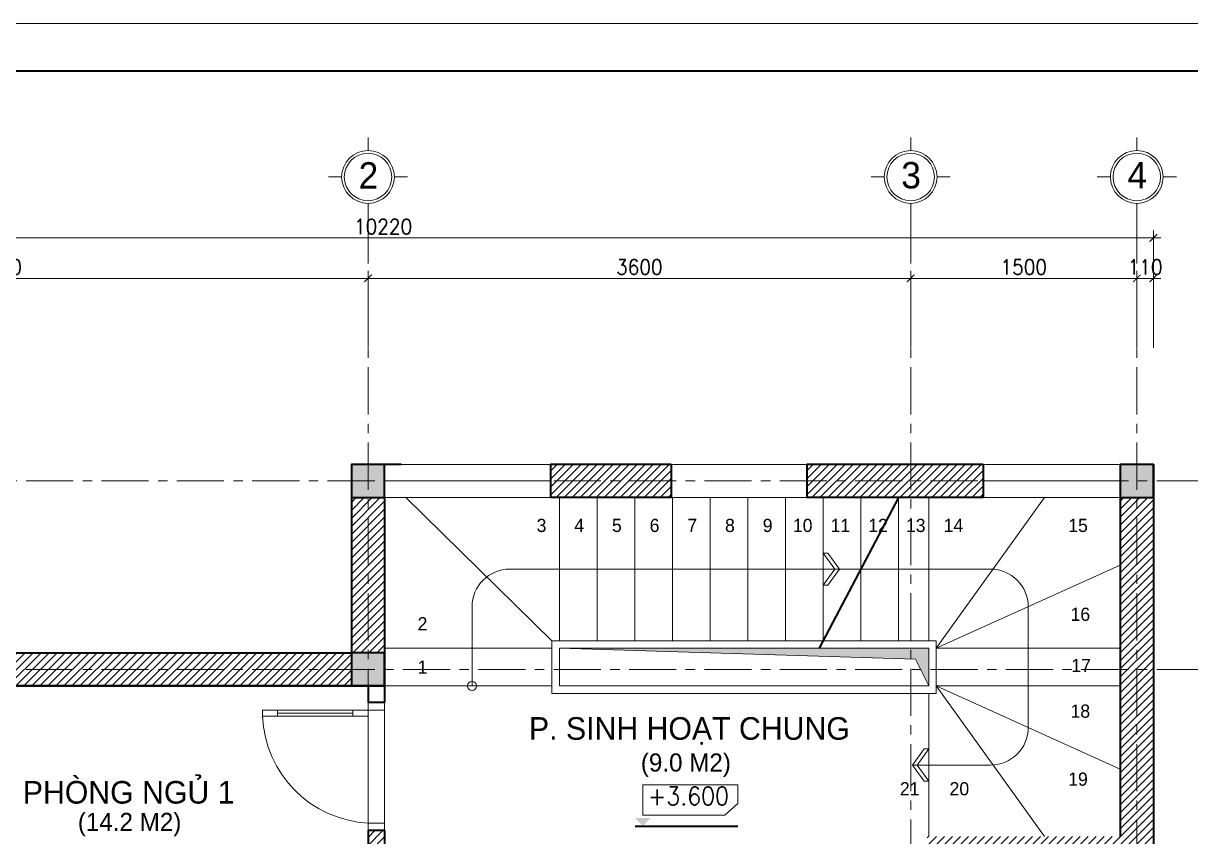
# Model space of a CAD drawing. Header units: millimetres. Extents: x -529782 to -142003, y -492574 to -273331.
# Drawn here: x -240312 to -232568, y -380837 to -375441 of the extents above; entities that cross this region are included whole.
import ezdxf
from ezdxf.enums import TextEntityAlignment as Align

# ---------------------------------------------------------------- set-up
doc = ezdxf.new("R2010")
doc.units = ezdxf.units.MM
doc.header["$LTSCALE"] = 500
doc.header["$MEASUREMENT"] = 0
doc.header["$PDMODE"] = 3
doc.linetypes.add('CENTER', pattern=[2, 1.25, -0.25, 0.25, -0.25])
doc.layers.get('0').update_dxf_attribs({"linetype": 'CONTINUOUS', "lineweight": 13})
doc.layers.get('Defpoints').update_dxf_attribs({"color": 255, "linetype": 'CONTINUOUS', "lineweight": 13})
for name, color, linetype, lineweight in [('1.cat 30', 30, 'CONTINUOUS', 35), ('1.cot', 2, 'CONTINUOUS', 35), ('2.thay 145', 145, 'CONTINUOUS', 18), ('3.manh 08', 8, 'CONTINUOUS', 9), ('4.dim 08', 8, 'CONTINUOUS', 13), ('7.tim 67', 67, 'CENTER', 9), ('8.vat lieu 08', 8, 'CONTINUOUS', 5), ('9.text \xad white', 7, 'CONTINUOUS', 15), ('CA.manh 08', 8, 'CONTINUOUS', 9), ('CA.thay 145', 145, 'CONTINUOUS', 18), ('noithat', 15, 'CONTINUOUS', 9)]:
    doc.layers.add(name, color=color, linetype=linetype, lineweight=lineweight)
doc.styles.add('CA.JSC1', font='')
doc.styles.get("Standard").update_dxf_attribs({"font": 'txt.shx', "width": 0.9})
doc.styles.add('VnAvantH', font='')
doc.styles.get('CA.JSC1').set_extended_font_data('.VnAvantH')
doc.styles.get('VnAvantH').set_extended_font_data('.VnAvantH')
doc.dimstyles.new('CA 50', dxfattribs={"dimscale": 0, "dimtxt": 100, "dimasz": 50, "dimexe": 50, "dimexo": 0, "dimgap": 25, "dimtad": 1, "dimdec": 0, "dimzin": 0, "dimdsep": 46, "dimtxsty": 'Standard', "dimblk": 'ARCHTICK', "dimcen": 0.09, "dimdle": 50, "dimclrd": 256, "dimclre": 256, "dimclrt": 7, "dimadec": 0, "dimazin": 0, "dimtfac": 1, "dimtdec": 0, "dimtix": 1, "dimtmove": 2, "dimatfit": 3, "dimldrblk": 'DOT', "dimfxl": 1, "dimtolj": 1, "dimtzin": 0, "dimarcsym": 0})
pattern_1 = [(45, (0, 0), (-26.51650429449553, 26.51650429449553), [])]

# ---------------------------------------------------------------- blocks, each defined once
blk = doc.blocks.new('mui ten')
at = {"layer": '2.thay 145', "color": 2}
for points in [[(215.9530817739433, 213.65967309798), (154.2804254583607, 213.65967309798), (0, 0), (61.67265631558257, 0)], [(61.67265631558257, 0), (0, 0), (154.2804254583607, -213.6596730979509), (215.9530817739433, -213.6596730979509)]]:
    blk.add_lwpolyline(points, close=True, dxfattribs=at)
blk = doc.blocks.new('A$C1A9D127A')
at = {"layer": 'noithat', "color": 135, "linetype": 'Continuous'}
for p, q in [((49.99985728343017, 109.9998206971213), (-0.0001427165698260069, 109.9998206971213)), ((-0.0001427165698260069, 109.9998206971213), (-0.0001427165698260069, -0.000179302878677845)), ((49.99985728343017, -0.000179302878677845), (49.99985728343017, 109.9998206971213)), ((-0.0001427165698260069, -0.000179302878677845), (49.99985728343017, -0.000179302878677845))]:
    blk.add_line(p, q, dxfattribs=at)
blk = doc.blocks.new('A$C2BDB356E')
at = {"layer": 'noithat', "color": 135, "linetype": 'Continuous'}
for p, q in [((0.0007344302721321583, 599.9999563574092), (0.0007344302721321583, 699.9999563574092)), ((0.0007344302721321583, 699.9999563574092), (40.00073443027213, 699.9999563574092)), ((40.00073443027213, 699.9999563574092), (40.00073443027213, 599.9999563574092)), ((40.00073443027213, 599.9999563574092), (0.0007344302721321583, 599.9999563574092)), ((0.0007344302721321583, 99.99995635740925), (0.0007344302721321583, -4.364259075373411e-05)), ((40.00073443027213, 99.99995635740925), (0.0007344302721321583, 99.99995635740925)), ((40.00073443027213, -4.364259075373411e-05), (40.00073443027213, 99.99995635740925)), ((0.0007344302721321583, -4.364259075373411e-05), (40.00073443027213, -4.364259075373411e-05))]:
    blk.add_line(p, q, dxfattribs=at)
at = {"layer": 'noithat', "color": 8, "linetype": 'Continuous'}
for p, q in [((0.0007344302721321583, 99.99995635740925), (0.0007344302721321583, 599.9999563574092)), ((20.00073443027213, 599.9999563574092), (20.00073443027213, 99.99995635740925)), ((40.00073443027213, 599.9999563574092), (40.00073443027213, 99.99995635740925))]:
    blk.add_line(p, q, dxfattribs=at)
at = {"layer": 'noithat', "color": 1, "linetype": 'Continuous'}
blk.add_arc((10.18820847296689, 740.3098040898665), 740.9098847954065, 272.306074052381, 356.8812333185894, dxfattribs=at)
blk = doc.blocks.new('ki hieu cost')
at = {"layer": '1.cat 30'}
blk.add_line((-119312.6479903211, -196389.5266377838), (-118175.9534743076, -196389.5266377837), dxfattribs=at)
at = {"layer": '3.manh 08'}
blk.add_lwpolyline([(-119227.225577535, -195933.8747298737), (-119227.225577535, -196268.1983629046), (-118320.4604987512, -196268.1983629046), (-118175.9534743076, -196138.8011558482), (-118175.9534743076, -195933.8747298737)], close=True, dxfattribs=at)
blk.add_solid([(-119312.6479903211, -196299.0221607631), (-119141.803164749, -196299.0221607631), (-119227.225577535, -196389.5266377839)], dxfattribs=at)
blk = doc.blocks.new('khung co loan')
at = {"layer": '1.cat 30'}
blk.add_lwpolyline([(1158.281703106128, -14553.47590842255), (1158.281703106128, -303.4759079545038), (20658.28170374641, -303.4759079545038), (20658.28170374641, -14553.47590842255)], close=True, dxfattribs=at)
at = {"layer": '3.manh 08'}
blk.add_lwpolyline([(0, -14850.00000048772), (21000.00000000023, -14850.00000048772), (21000.00000000023, -4.877219907939434e-07), (0, -4.877219907939434e-07)], close=True, dxfattribs=at)
blk = doc.blocks.new('A$C41BA5761')
at = {"layer": '2.thay 145'}
blk.add_lwpolyline([(839.9994073519047, 524.9998310285737, -3898660.642287513), (839.9994073521084, 525.0001542164828, 1.154242490888426e-06), (839.9994073524431, 524.9999926225864, 1.154242490888426e-06)], format="xyb", dxfattribs=at)
at = {"layer": '3.manh 08'}
for p, q in [((524.9994049160159, 1050.000159478077), (524.9994049160159, 875.0001713204256)), ((174.9994048396911, 525.0001523148676), (-0.000583361616008915, 525.0001523148676)), ((874.9994049923262, 525.0001523148676), (1049.999393193633, 525.0001523148676)), ((524.9994049160159, 0.0001831847475841641), (524.9994049160159, 175.000171342399))]:
    blk.add_line(p, q, dxfattribs=at)
blk.add_arc((524.9994049160159, 525.0001713313977), 349.9999999890093, 359.9999968883953, 359.9999381014106, dxfattribs=at)
blk = doc.blocks.new('_ArchTick')
at = {"color": 1, "linetype": 'ByBlock', "const_width": 0.150000081}
blk.add_lwpolyline([(-0.5000002699998731, -0.5000002699998731), (0.5000002699998731, 0.5000002699998731)], dxfattribs=at)
blk = doc.blocks.new('*D629')
at = {"layer": '7.tim 67', "linetype": 'Continuous', "lineweight": -2, "transparency": 16777216}
for p, q in [((60.00000000005824, 2483.999999999942), (5060.000000000058, 2483.999999999942)), ((110.0000000000582, 2022.499999999942), (110.0000000000582, 2533.999999999942)), ((5010.000000000058, 2022.499999999942), (5010.000000000058, 2533.999999999942))]:
    blk.add_line(p, q, dxfattribs=at)
at = {"layer": 'Defpoints', "color": 0, "linetype": 'Continuous', "transparency": 16777216}
for p in [(5010.000000000058, 2483.999999999942), (110.0000000000582, 2022.499999999942), (5010.000000000058, 2022.499999999942)]:
    blk.add_point(p, dxfattribs=at)
at = {"layer": '7.tim 67', "linetype": 'Continuous', "lineweight": -2, "transparency": 16777216, "xscale": 50, "yscale": 50, "zscale": 50, "rotation": 180}
blk.add_blockref('_ArchTick', (110.0000000000582, 2483.999999999942), dxfattribs=at)
at = {"layer": '7.tim 67', "linetype": 'Continuous', "lineweight": -2, "transparency": 16777216, "xscale": 50, "yscale": 50, "zscale": 50}
blk.add_blockref('_ArchTick', (5010.000000000058, 2483.999999999942), dxfattribs=at)
at = {"layer": '7.tim 67', "color": 7, "linetype": 'Continuous', "transparency": 16777216, "insert": (2560.000000000058, 2558.999999999942), "char_height": 100, "attachment_point": 5}
blk.add_mtext('\\A1;4900', dxfattribs=at)
blk = doc.blocks.new('_DOT')
at = {"color": 1, "linetype": 'ByBlock'}
blk.add_line((-0.5, 0), (-1, 0), dxfattribs=at)
at = {"color": 1, "linetype": 'ByBlock', "const_width": 0.5}
blk.add_lwpolyline([(-0.25, 0, 1), (0.25, 0, 1)], format="xyb", close=True, dxfattribs=at)
blk = doc.blocks.new('*D630')
at = {"layer": '7.tim 67', "linetype": 'Continuous', "lineweight": -2, "transparency": 16777216}
for p, q in [((4960.000000000058, 2483.999999999942), (8659.999999999302, 2483.999999999942)), ((5010.000000000058, 2022.499999999942), (5010.000000000058, 2533.999999999942)), ((8609.999999999302, 2022.499999999942), (8609.999999999302, 2533.999999999942))]:
    blk.add_line(p, q, dxfattribs=at)
at = {"layer": 'Defpoints', "color": 0, "linetype": 'Continuous', "transparency": 16777216}
for p in [(8609.999999999302, 2483.999999999942), (5010.000000000058, 2022.499999999942), (8609.999999999302, 2022.499999999942)]:
    blk.add_point(p, dxfattribs=at)
at = {"layer": '7.tim 67', "linetype": 'Continuous', "lineweight": -2, "transparency": 16777216, "xscale": 50, "yscale": 50, "zscale": 50, "rotation": 180}
blk.add_blockref('_ArchTick', (5010.000000000058, 2483.999999999942), dxfattribs=at)
at = {"layer": '7.tim 67', "linetype": 'Continuous', "lineweight": -2, "transparency": 16777216, "xscale": 50, "yscale": 50, "zscale": 50}
blk.add_blockref('_ArchTick', (8609.999999999302, 2483.999999999942), dxfattribs=at)
at = {"layer": '7.tim 67', "color": 7, "linetype": 'Continuous', "transparency": 16777216, "insert": (6809.99999999968, 2558.999999999942), "char_height": 100, "attachment_point": 5}
blk.add_mtext('\\A1;3600', dxfattribs=at)
blk = doc.blocks.new('*D631')
at = {"layer": '7.tim 67', "linetype": 'Continuous', "lineweight": -2, "transparency": 16777216}
for p, q in [((8559.999999999302, 2483.999999999942), (10160.00000000006, 2483.999999999942)), ((8609.999999999302, 2022.499999999942), (8609.999999999302, 2533.999999999942)), ((10110.00000000006, 2022.499999999942), (10110.00000000006, 2533.999999999942))]:
    blk.add_line(p, q, dxfattribs=at)
at = {"layer": 'Defpoints', "color": 0, "linetype": 'Continuous', "transparency": 16777216}
for p in [(10110.00000000006, 2483.999999999942), (8609.999999999302, 2022.499999999942), (10110.00000000006, 2022.499999999942)]:
    blk.add_point(p, dxfattribs=at)
at = {"layer": '7.tim 67', "linetype": 'Continuous', "lineweight": -2, "transparency": 16777216, "xscale": 50, "yscale": 50, "zscale": 50, "rotation": 180}
blk.add_blockref('_ArchTick', (8609.999999999302, 2483.999999999942), dxfattribs=at)
at = {"layer": '7.tim 67', "linetype": 'Continuous', "lineweight": -2, "transparency": 16777216, "xscale": 50, "yscale": 50, "zscale": 50}
blk.add_blockref('_ArchTick', (10110.00000000006, 2483.999999999942), dxfattribs=at)
at = {"layer": '7.tim 67', "color": 7, "linetype": 'Continuous', "transparency": 16777216, "insert": (9359.99999999968, 2558.999999999942), "char_height": 100, "attachment_point": 5}
blk.add_mtext('\\A1;1500', dxfattribs=at)
blk = doc.blocks.new('*D632')
at = {"layer": '7.tim 67', "linetype": 'Continuous', "lineweight": -2, "transparency": 16777216}
for p, q in [((10110.00000000006, 2483.999999999942), (10060.00000000006, 2483.999999999942)), ((10110.00000000006, 2022.499999999942), (10110.00000000006, 2533.999999999942)), ((10110.00000000006, 2483.999999999942), (10220.00000000006, 2483.999999999942)), ((10220.00000000006, 2022.499999999942), (10220.00000000006, 2533.999999999942)), ((10220.00000000006, 2483.999999999942), (10270.00000000006, 2483.999999999942))]:
    blk.add_line(p, q, dxfattribs=at)
at = {"layer": 'Defpoints', "color": 0, "linetype": 'Continuous', "transparency": 16777216}
for p in [(10220.00000000006, 2483.999999999942), (10110.00000000006, 2022.499999999942), (10220.00000000006, 2022.499999999942)]:
    blk.add_point(p, dxfattribs=at)
at = {"layer": '7.tim 67', "linetype": 'Continuous', "lineweight": -2, "transparency": 16777216, "xscale": 50, "yscale": 50, "zscale": 50}
blk.add_blockref('_ArchTick', (10110.00000000006, 2483.999999999942), dxfattribs=at)
at = {"layer": '7.tim 67', "linetype": 'Continuous', "lineweight": -2, "transparency": 16777216, "xscale": 50, "yscale": 50, "zscale": 50, "rotation": 180}
blk.add_blockref('_ArchTick', (10220.00000000006, 2483.999999999942), dxfattribs=at)
at = {"layer": '7.tim 67', "color": 7, "linetype": 'Continuous', "transparency": 16777216, "insert": (10165.00000000006, 2558.999999999942), "char_height": 100, "attachment_point": 5}
blk.add_mtext('\\A1;110', dxfattribs=at)
blk = doc.blocks.new('*D633')
at = {"layer": '7.tim 67', "linetype": 'Continuous', "lineweight": -2, "transparency": 16777216}
for p, q in [((5.820766091346741e-11, 2022.499999999942), (5.825542213863416e-11, 2802.499999999942)), ((10220.00000000006, 2022.499999999942), (10220.00000000006, 2802.499999999942)), ((-49.99999999994175, 2752.499999999942), (10270.00000000006, 2752.499999999942))]:
    blk.add_line(p, q, dxfattribs=at)
at = {"layer": 'Defpoints', "color": 0, "linetype": 'Continuous', "transparency": 16777216}
for p in [(10220.00000000006, 2752.499999999942), (5.820766091346741e-11, 2022.499999999942), (10220.00000000006, 2022.499999999942)]:
    blk.add_point(p, dxfattribs=at)
at = {"layer": '7.tim 67', "linetype": 'Continuous', "lineweight": -2, "transparency": 16777216, "xscale": 50, "yscale": 50, "zscale": 50, "rotation": 180}
blk.add_blockref('_ArchTick', (5.825236052163629e-11, 2752.499999999942), dxfattribs=at)
at = {"layer": '7.tim 67', "linetype": 'Continuous', "lineweight": -2, "transparency": 16777216, "xscale": 50, "yscale": 50, "zscale": 50}
blk.add_blockref('_ArchTick', (10220.00000000006, 2752.499999999942), dxfattribs=at)
at = {"layer": '7.tim 67', "color": 7, "linetype": 'Continuous', "transparency": 16777216, "insert": (5110.000000000058, 2827.499999999942), "char_height": 100, "attachment_point": 5}
blk.add_mtext('\\A1;10220', dxfattribs=at)
blk = doc.blocks.new('sdfdggh')
at = {"layer": '7.tim 67', "ltscale": 0.5}
for p, q in [((5010.000000000058, 2894.499999999942), (5010.000000000058, -9823.000000000058)), ((8609.999999999302, 2894.499999999942), (8609.999999999302, -9823.000000000058)), ((10110.00000000006, 2894.499999999942), (10110.00000000006, -9823.000000000058)), ((12554.49999999994, 1140.000000000058), (-2632.000000000058, 1140.000000000058)), ((12554.49999999994, -110), (-2632.000000000058, -110))]:
    blk.add_line(p, q, dxfattribs=at)
at = {"layer": '2.thay 145', "xscale": 0.5, "yscale": 0.5, "zscale": 0.5}
for p in [(4747.500297542021, 2894.499908407568), (8347.500297541264, 2894.499908407568), (9847.500297542021, 2894.499908407568)]:
    blk.add_blockref('A$C41BA5761', p, dxfattribs=at)
at = {"layer": '9.text \xad white', "style": 'CA.JSC1'}
for s, p in [('2', (5012.750316522724, 3168.749930287537)), ('3', (8612.750316521968, 3168.749930287537)), ('4', (10112.75031652272, 3168.749930287537))]:
    blk.add_text(s, height=174.9999882000658, dxfattribs=at).set_placement(p, align=Align.MIDDLE)
at = {"layer": '7.tim 67', "color": 9, "linetype": 'Continuous'}
for base, p1, p2, picture, middle in [((10220.00000000006, 2752.499999999942), (5.820766091346741e-11, 2022.499999999942), (10220.00000000006, 2022.499999999942), '*D633', (5110.000000000058, 2827.499999999942)), ((5010.000000000058, 2483.999999999942), (110.0000000000582, 2022.499999999942), (5010.000000000058, 2022.499999999942), '*D629', (2560.000000000058, 2558.999999999942)), ((8609.999999999302, 2483.999999999942), (5010.000000000058, 2022.499999999942), (8609.999999999302, 2022.499999999942), '*D630', (6809.99999999968, 2558.999999999942)), ((10110.00000000006, 2483.999999999942), (8609.999999999302, 2022.499999999942), (10110.00000000006, 2022.499999999942), '*D631', (9359.99999999968, 2558.999999999942)), ((10220.00000000006, 2483.999999999942), (10110.00000000006, 2022.499999999942), (10220.00000000006, 2022.499999999942), '*D632', (10165.00000000006, 2558.999999999942))]:
    dim = blk.add_linear_dim(base=base, p1=p1, p2=p2, dimstyle='CA 50', override={"dimscale": 1}, dxfattribs=at)
    dim.commit()
    dim.dimension.update_dxf_attribs({"geometry": picture, "text_midpoint": middle})

msp = doc.modelspace()

# ---------------------------------------------------------------- hatches: boundary and pattern name
at = {"layer": '1.cot'}
for points in [[(-237915.135812065, -378367.4999999998), (-238135.135812065, -378367.4999999998), (-238135.135812065, -378587.4999999998), (-237915.135812065, -378587.4999999998)], [(-232815.135812065, -378367.4999999998), (-233035.135812065, -378367.4999999998), (-233035.135812065, -378587.4999999998), (-232815.135812065, -378587.4999999998)], [(-237915.135812065, -379617.4999999998), (-238135.135812065, -379617.4999999998), (-238135.135812065, -379837.4999999998), (-237915.135812065, -379837.4999999998)]]:
    msp.add_hatch(color=256, dxfattribs=at).paths.add_polyline_path(points)
at = {"layer": '8.vat lieu 08'}
h = msp.add_hatch(dxfattribs=at)
h.set_pattern_fill('ANSI31', color=256, scale=300, style=0)
h.set_pattern_definition(pattern_1)
h.paths.add_polyline_path([(-237915.135812065, -378587.4999999998), (-238135.135812065, -378587.4999999998), (-238135.135812065, -379617.4999999998), (-237915.135812065, -379617.4999999998)])
h.paths.add_polyline_path([(-236015.1358120649, -378367.4999999997), (-236815.1358120651, -378367.4999999998), (-236815.1358120651, -378587.4999999998), (-236015.1358120649, -378587.4999999998)])
h.paths.add_polyline_path([(-233945.1358120649, -378367.4999999997), (-235115.1358120649, -378367.4999999998), (-235115.1358120649, -378587.4999999998), (-233945.135812065, -378587.4999999998)])
h.paths.add_polyline_path([(-232815.1358120651, -378587.4999999998), (-233035.135812065, -378587.4999999998), (-233035.1358120649, -380837.4999999998), (-234315.1358120658, -380837.4999999998), (-234315.1358120658, -380947.4999999998), (-233410.1358120651, -380947.4999999998), (-233410.135812065, -381277.4999999998), (-233035.135812065, -381277.4999999998), (-233035.1358120649, -383817.4999999997), (-232815.135812065, -383817.4999999997)])
h.paths.add_polyline_path([(-233035.135812065, -380947.4999999998), (-233035.135812065, -381202.4999999998), (-233335.135812065, -381202.4999999998), (-233335.135812065, -380947.4999999998)], flags=16)
h.paths.add_polyline_path([(-233035.135812065, -381057.4999999997), (-233035.135812065, -381202.4999999998), (-233335.135812065, -381202.4999999998), (-233335.1358120651, -381057.4999999998)], flags=16)
msp.add_hatch(color=251, dxfattribs=at).paths.add_polyline_path([(-234305.1358120649, -379587.4999999998), (-235031.4516015386, -379587.4999999998), (-236755.1358120634, -379587.4999999998), (-234392.6358120652, -379658.9999999999), (-234305.1358120649, -379837.4999999998)])
h = msp.add_hatch(dxfattribs=at)
h.set_pattern_fill('ANSI31', color=256, scale=300, style=0)
h.set_pattern_definition(pattern_1)
h.paths.add_polyline_path([(-238135.135812065, -379617.4999999998), (-242815.135812065, -379617.4999999998), (-242815.135812065, -379837.4999999998), (-242515.135812065, -379837.4999999998), (-241715.135812065, -379837.4999999998), (-241715.1358120434, -380387.4999999998), (-241605.1358120434, -380387.4999999998), (-241605.135812065, -379837.4999999998), (-238135.135812065, -379837.4999999998)])
h.paths.add_polyline_path([(-241605.1358120651, -381137.4999999998), (-241715.1358120651, -381137.4999999998), (-241715.1358120651, -382557.4999999998), (-242215.135812065, -382557.4999999998), (-242215.1358120651, -382667.4999999998), (-241715.135812065, -382667.4999999998), (-241715.135812065, -382777.4999999999), (-241605.135812065, -382777.4999999999)])
h.paths.add_polyline_path([(-241000.1358120693, -383817.4999999994), (-241605.1358120652, -383817.4999999996), (-241605.135812065, -383727.5000000006), (-241715.135812065, -383727.5000000006), (-241715.135812065, -384037.4999999998), (-241000.1358120692, -384037.4999999996)])
h.paths.add_polyline_path([(-242815.135812065, -383707.4999999999), (-243145.1358120651, -383707.4999999999), (-243145.1358120651, -384127.4999999998), (-242815.135812065, -384127.4999999998), (-242815.1358120651, -384037.4999999998), (-243035.135812065, -384037.4999999998), (-243035.135812065, -383817.4999999998), (-242815.135812065, -383817.4999999998)])
h.paths.add_polyline_path([(-238135.135812065, -383817.4999999997), (-238850.1358120693, -383817.4999999995), (-238849.4922939974, -383927.4999999998), (-238135.135812065, -383927.4999999997)])
h.paths.add_polyline_path([(-237805.1358120652, -382377.4999999998), (-237915.1358120651, -382377.4999999998), (-237915.135812065, -380797.4999999998), (-238025.135812065, -380797.4999999998), (-238025.1358120651, -383817.4999999998), (-237915.1358120651, -383817.4999999998), (-237915.1358120651, -382487.4999999998), (-237805.1358120651, -382487.4999999998)])
h.paths.add_polyline_path([(-234535.1358120652, -382377.4999999998), (-236955.135812065, -382377.4999999998), (-236955.135812065, -382487.4999999998), (-234535.1358120651, -382487.4999999998)])
h.paths.add_polyline_path([(-242925.1358120651, -380812.4999999998), (-243145.135812065, -380812.4999999998), (-243145.1358120651, -382777.4999999998), (-242925.135812065, -382777.4999999997), (-242925.135812065, -382667.4999999998), (-242815.1358120651, -382667.4999999998), (-242815.1358120651, -382557.4999999998), (-242925.135812065, -382557.4999999998)])

# ---------------------------------------------------------------- linework, layer by layer
at = {"layer": '1.cat 30'}
for p, q in [((-238135.135812065, -378367.4999999998), (-238135.135812065, -379617.4999999998)), ((-237805.135812065, -378367.4999999998), (-238135.135812065, -378367.4999999998)), ((-236015.1358120649, -378367.4999999998), (-236815.1358120651, -378367.4999999998)), ((-236815.1358120651, -378367.4999999998), (-236815.1358120651, -378587.4999999998)), ((-236015.1358120649, -378367.4999999998), (-236015.1358120649, -378587.4999999998)), ((-235115.1358120649, -378367.4999999998), (-235115.1358120649, -378587.4999999998)), ((-233945.1358120649, -378367.4999999997), (-235115.1358120649, -378367.4999999998)), ((-233945.1358120649, -378367.4999999997), (-233945.135812065, -378587.4999999999)), ((-233035.135812065, -378367.4999999998), (-233035.135812065, -378367.4999999998)), ((-233035.135812065, -378367.4999999998), (-233035.135812065, -378587.4999999998)), ((-232815.135812065, -378367.4999999998), (-232815.135812065, -384127.4999999998)), ((-237915.135812065, -378587.4999999998), (-237915.135812065, -379837.4999999998)), ((-236015.1358120649, -378587.4999999998), (-236815.1358120651, -378587.4999999998)), ((-233945.1358120649, -378587.4999999998), (-235115.1358120649, -378587.4999999998)), ((-234505.1358120649, -378587.4999999998), (-235031.4516015386, -379587.4999999998)), ((-233035.135812065, -378587.4999999998), (-233035.1358120649, -380837.4999999997)), ((-233035.135812065, -378587.4999999998), (-233035.135812065, -378587.4999999998)), ((-243145.135812065, -379617.4999999998), (-238135.135812065, -379617.4999999998)), ((-243035.135812065, -379617.4999999998), (-238135.135812065, -379617.4999999998)), ((-241605.1358120652, -379837.4999999999), (-238025.135812065, -379837.4999999999)), ((-238025.135812065, -379837.4999999998), (-241605.135812065, -379837.4999999998)), ((-237915.135812065, -379837.4999999998), (-238135.135812065, -379837.4999999997)), ((-238025.135812065, -379837.4999999998), (-238025.135812065, -379947.4999999998)), ((-237915.135812065, -379837.4999999998), (-237915.135812065, -379947.4999999998)), ((-237915.135812065, -379837.4999999998), (-237915.135812065, -379837.4999999998)), ((-237915.135812065, -379947.4999999998), (-238025.135812065, -379947.4999999998)), ((-238025.135812065, -380797.4999999998), (-238025.1358120652, -383817.4999999998)), ((-237915.135812065, -380797.4999999998), (-238025.135812065, -380797.4999999998)), ((-237915.135812065, -380797.4999999998), (-237915.135812065, -382377.4999999998))]:
    msp.add_line(p, q, dxfattribs=at)
at = {"layer": '1.cot'}
for points in [[(-238135.135812065, -378587.4999999998), (-237915.135812065, -378587.4999999998), (-237915.135812065, -378367.4999999998), (-238135.135812065, -378367.4999999998)], [(-233035.135812065, -378587.4999999998), (-232815.135812065, -378587.4999999998), (-232815.135812065, -378367.4999999998), (-233035.135812065, -378367.4999999998)], [(-238135.135812065, -379837.4999999998), (-237915.135812065, -379837.4999999998), (-237915.135812065, -379617.4999999998), (-238135.135812065, -379617.4999999998)]]:
    msp.add_lwpolyline(points, close=True, dxfattribs=at)
at = {"layer": '2.thay 145', "color": 2}
msp.add_circle((-237335.135812065, -379837.4999999998), 30, dxfattribs=at)
at = {"layer": '4.dim 08'}
for points in [[(-237335.135812065, -379837.4999999998), (-237335.135812065, -379312.4999999998, -0.414213562373095), (-237085.135812065, -379062.4999999998), (-235005.1358120649, -379062.4999999998)], [(-235005.1358120649, -379062.4999999998), (-233895.1358120649, -379062.4999999998, -0.414213562373095), (-233645.1358120649, -379312.4999999998), (-233645.1358120649, -380112.4999999998, -0.414213562373095), (-233895.1358120649, -380362.4999999998), (-234382.2760247941, -380362.4999999998)]]:
    msp.add_lwpolyline(points, format="xyb", dxfattribs=at)
at = {"layer": '8.vat lieu 08', "color": 250}
msp.add_line((-237805.135812065, -378477.4999999998), (-236905.135812065, -378477.4999999998), dxfattribs=at)
at = {"layer": '8.vat lieu 08', "color": 251}
msp.add_lwpolyline([(-236755.135812065, -379587.4999999998), (-234392.6358120652, -379658.9999999999), (-234305.1358120649, -379837.4999999999)], dxfattribs=at)
at = {"layer": 'CA.manh 08', "color": 250}
msp.add_lwpolyline([(-238025.135812065, -379947.4999999998), (-237915.135812065, -379947.4999999998), (-237915.135812065, -380797.4999999998), (-238025.135812065, -380797.4999999998)], close=True, dxfattribs=at)
at = {"layer": 'CA.thay 145'}
for p, q in [((-236815.1358120651, -378367.4999999998), (-237915.135812065, -378367.4999999998)), ((-236015.1358120649, -378367.4999999998), (-235115.135812065, -378367.4999999998)), ((-233945.1358120649, -378367.4999999997), (-233035.135812065, -378367.4999999997)), ((-236815.1358120651, -378477.4999999998), (-237915.135812065, -378477.4999999998)), ((-233945.135812065, -378477.4999999998), (-233035.135812065, -378477.4999999998)), ((-236815.135812066, -378587.4999999998), (-237915.1358120659, -378587.4999999997)), ((-236805.135812065, -379538.4803921568), (-237775.135812065, -378587.4999999998)), ((-236755.135812065, -378587.4999999998), (-236755.135812065, -379537.4999999998)), ((-236505.1358120649, -378587.4999999998), (-236505.1358120648, -379537.4999999998)), ((-236255.1358120649, -378587.4999999998), (-236255.1358120649, -379537.4999999998)), ((-235115.1358120649, -378587.4999999998), (-236015.1358120649, -378587.4999999998)), ((-236005.1358120649, -378587.4999999998), (-236005.1358120649, -379537.4999999998)), ((-235755.1358120649, -378587.4999999998), (-235755.1358120649, -379537.4999999998)), ((-235505.1358120649, -378587.4999999998), (-235505.1358120649, -379537.4999999998)), ((-235255.1358120649, -378587.4999999998), (-235255.1358120649, -379537.4999999998)), ((-235005.1358120649, -378587.4999999998), (-235005.1358120649, -379537.4999999998)), ((-234755.1358120649, -378587.4999999998), (-234755.1358120649, -379062.4999999998)), ((-234505.1358120649, -378587.4999999998), (-234505.1358120649, -379537.4999999998)), ((-234305.1358120649, -378587.4999999998), (-234305.1358120649, -379537.4999999998)), ((-234255.135812065, -379587.4999999999), (-233537.6346951936, -378587.4999999998)), ((-233945.1358120649, -378587.4999999998), (-233035.135812065, -378587.4999999998)), ((-234755.1358120649, -379062.4999999998), (-234755.1358120649, -379537.4999999998)), ((-234255.1358120649, -379587.4999999998), (-233035.135812065, -379035.6099044491)), ((-236805.1358120649, -379587.4999999998), (-237915.135812065, -379587.4999999998)), ((-235005.1358120649, -379537.4999999998), (-236805.135812065, -379537.4999999998)), ((-236805.135812065, -379537.4999999998), (-236805.135812065, -379887.4999999999)), ((-235031.4516015386, -379587.4999999998), (-236755.135812065, -379587.4999999998)), ((-236755.135812065, -379587.4999999998), (-236755.135812065, -379837.4999999997)), ((-234305.1358120649, -379587.4999999998), (-235031.4516015386, -379587.4999999998)), ((-234255.1358120649, -379537.4999999998), (-235005.1358120649, -379537.4999999998)), ((-234305.1358120649, -379587.4999999998), (-234305.1358120649, -379837.4999999999)), ((-234255.1358120649, -379537.4999999999), (-234255.1358120649, -379887.4999999999)), ((-233035.135812065, -379587.4999999998), (-234255.1358120649, -379587.4999999998)), ((-236805.135812065, -379837.4999999997), (-237915.1358120652, -379837.4999999998)), ((-236705.1358120648, -379837.4999999997), (-236755.135812065, -379837.4999999997)), ((-234305.1358120649, -379837.4999999999), (-236755.135812065, -379837.4999999999)), ((-233035.135812065, -379837.4999999998), (-234255.1358120649, -379837.4999999998)), ((-234255.1358120649, -379837.4999999998), (-233035.135812065, -380389.3900955505)), ((-234255.135812065, -379837.4999999998), (-233537.6346951936, -380837.4999999998)), ((-234255.1358120649, -379887.4999999999), (-236805.135812065, -379887.4999999999)), ((-234305.1358120649, -379887.4999999999), (-234305.1358120649, -380837.4999999998))]:
    msp.add_line(p, q, dxfattribs=at)

# ---------------------------------------------------------------- block references
at = {"layer": '2.thay 145'}
for name, p, xscale, yscale, zscale in [('khung co loan', (-248365.6369860125, -375441.258471216), 1.034937242569868, 1.034937242628075, 1.034937242583367), ('ki hieu cost', (-164666.058225295, -262934.1751609351), 0.5999999999767169, 0.5999999999767169, 0.6000000000000001)]:
    msp.add_blockref(name, p, dxfattribs=dict(at, xscale=xscale, yscale=yscale, zscale=zscale))
at = {"layer": '2.thay 145', "yscale": 0.5, "rotation": 180}
for p, xscale, zscale in [((-234897.1592711779, -379062.4999999998), 0.5, 0.5), ((-234413.1123529518, -380362.4999999998), -0.5, 0.5000000000000001)]:
    msp.add_blockref('mui ten', p, dxfattribs=dict(at, xscale=xscale, zscale=zscale))
at = {"layer": '4.dim 08', "color": 251}
msp.add_blockref('sdfdggh', (-243035.1358120651, -379617.4999999998), dxfattribs=at)
at = {"layer": 'noithat', "rotation": 270}
for name, p in [('A$C1A9D127A', (-238025.1356327622, -379947.5001427163)), ('A$C2BDB356E', (-238725.1357684224, -379997.4992655695)), ('A$C1A9D127A', (-238025.1356327622, -380747.5001427163))]:
    msp.add_blockref(name, p, dxfattribs=at)

# ---------------------------------------------------------------- texts
at = {"layer": '9.text \xad white'}
for s, height, style, p in [('3', 87.49999999961852, 'VnAvantH', (-236906.7380658175, -378816.2455064543)), ('4', 87.49999999961852, 'VnAvantH', (-236656.7380658175, -378816.2455064543)), ('5', 87.49999999961852, 'VnAvantH', (-236406.7380658173, -378816.2455064543)), ('6', 87.49999999961852, 'VnAvantH', (-236156.7380658173, -378816.2455064543)), ('7', 87.49999999961852, 'VnAvantH', (-235906.7380658173, -378816.2455064543)), ('8', 87.49999999961852, 'VnAvantH', (-235656.7380658173, -378816.2455064543)), ('9', 87.49999999961852, 'VnAvantH', (-235406.7380658173, -378816.2455064543)), ('10', 87.49999999961852, 'VnAvantH', (-235206.7380658173, -378816.2455064543)), ('11', 87.49999999961852, 'VnAvantH', (-234956.7380658173, -378816.2455064543)), ('12', 87.49999999961852, 'VnAvantH', (-234706.7380658173, -378816.2455064543)), ('13', 87.49999999961852, 'VnAvantH', (-234456.7380658173, -378816.2455064543)), ('14', 87.49999999961852, 'VnAvantH', (-234206.7380658173, -378816.2455064543)), ('15', 87.49999999961852, 'VnAvantH', (-233379.7380658173, -378816.2455064543)), ('16', 87.49999999961852, 'VnAvantH', (-233364.7380658173, -379405.7455064543)), ('2', 87.49999999961852, 'VnAvantH', (-237696.2380658177, -379468.7455064543)), ('1', 87.49999999961852, 'VnAvantH', (-237696.2380658177, -379756.7455064543)), ('17', 87.49999999961852, 'VnAvantH', (-233359.2380658173, -379745.2455064543)), ('18', 87.49999999961852, 'VnAvantH', (-233364.7380658173, -380048.2455064543)), ('p. sinh ho¹t chung', 150, 'CA.JSC1', (-236957.2814633437, -380194.6656239377)), ('(9.0 M2)', 120, 'CA.JSC1', (-236215.256681089, -380405.5269575333)), ('phßng ngñ 1', 150, 'CA.JSC1', (-240315.2814633437, -380618.1656239377)), ('19', 87.49999999961852, 'VnAvantH', (-233380.2380658173, -380499.7455064543)), ('21', 87.49999999961852, 'VnAvantH', (-234496.7380658173, -380563.2455064543)), ('20', 87.49999999961852, 'VnAvantH', (-234167.2380658173, -380563.2455064543)), ('(14.2 M2)', 120, 'CA.JSC1', (-239950.256681089, -380799.5269575333))]:
    msp.add_text(s, height=height, dxfattribs=dict(at, style=style)).set_placement(p)
at = {"layer": '9.text \xad white', "lineweight": 100, "insert": (-236166.9851363482, -380508.0311534228), "char_height": 120, "width": 546.9, "attachment_point": 1}
msp.add_mtext('+3.600', dxfattribs=at)

doc.saveas('drawing.dxf')
